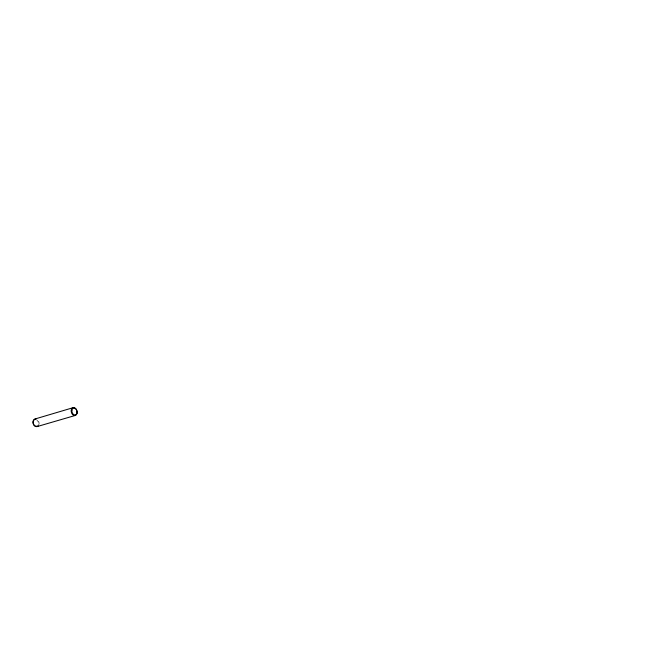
<?xml version="1.0" encoding="UTF-8"?>
<svg xmlns="http://www.w3.org/2000/svg" width="661" height="661" viewBox="0 0 661 661"><rect width="100%" height="100%" fill="white"/><g stroke="black" fill="none" stroke-linecap="round" stroke-linejoin="round"><path stroke-width="0.5" stroke-dasharray="3.31 2.48" d="M38.9 424.552L39.024 424.106A3.941 2.925 73.8 0 0 38.041 420.305L37.38 419.619M36.264 419.644A3.503 2.603 73.8 0 1 38.164 424.841"/><path stroke-width="0.99" d="M35.083 418.967L73.123 407.68M37.057 426.593L75.164 415.488M38.346 425.742A3.941 2.925 73.8 0 1 33.364 423.941A3.941 2.925 73.8 0 1 35.851 418.925M37.256 425.99A3.503 2.603 73.8 0 1 33.347 423.908A3.503 2.603 73.8 0 1 34.876 419.487M77.048 412.976L76.825 413.885A4.04 2.842 73.8 0 1 72.9 414.802A4.04 2.842 73.8 0 1 71.454 409.275A4.04 2.842 73.8 0 1 75.379 408.374L76.032 409.085A4.04 2.842 73.8 0 1 77.048 412.976M71.875 410.258A3.594 2.528 73.8 0 0 75.379 414.959A3.594 2.528 73.8 0 0 76.139 409.25A3.594 2.528 73.8 0 0 71.875 410.258"/></g></svg>
